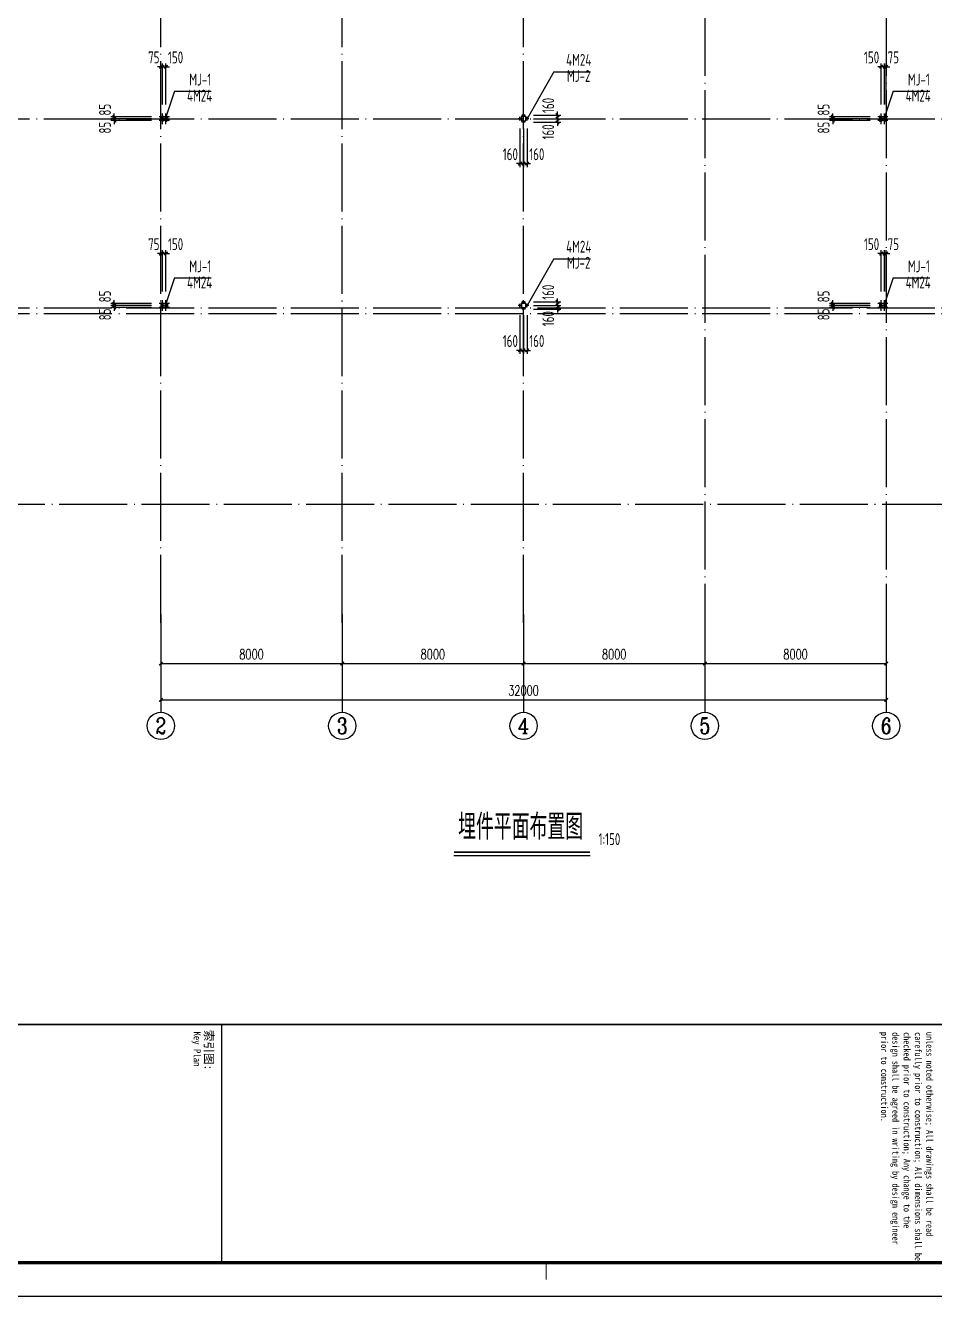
# Model space of a CAD drawing. Extents: x 899043 to 2598688, y -137197 to 211789.
# Drawn here: x 1276182 to 1316288, y 3985 to 60066 of the extents above; entities that cross this region are included whole.
import ezdxf
from ezdxf.enums import TextEntityAlignment as Align

# ---------------------------------------------------------------- set-up
doc = ezdxf.new("R2010")
doc.units = 0
doc.header["$LTSCALE"] = 1500
doc.header["$MEASUREMENT"] = 0
doc.linetypes.add('DASHED', pattern=[0.75, 0.5, -0.25])
doc.linetypes.add('DOTE', pattern=[2.42, 2, -0.2, 0.02, -0.2])
for name, color, linetype in [('00-tk', 151, 'Continuous'), ('AXIS', 3, 'Continuous'), ('AXIS_TEXT', 7, 'Continuous'), ('BOLT', 252, 'Continuous'), ('Boltx', 252, 'DASHED'), ('DIM', 3, 'Continuous'), ('M_Prof', 2, 'Continuous'), ('NUM', 7, 'Continuous'), ('TEXT', 7, 'Continuous')]:
    doc.layers.add(name, color=color, linetype=linetype)
doc.layers.add('钢板标注', color=9, linetype='Continuous', lineweight=18)
doc.styles.add('_TCH_AXIS', font='COMPLEX', dxfattribs={"bigfont": 'GBCBIG'})
doc.styles.add('_TCH_DIM_T3', font='SIMPLEX', dxfattribs={"width": 0.705882, "bigfont": 'GBCBIG'})
doc.styles.add('COMPLEX', font='COMPLEX')
doc.styles.add('DS6HT', font='simhei.ttf', dxfattribs={"width": 0.8})
doc.styles.add('H1', font='')
doc.styles.add('TSSD_Dimension', font='Tssdeng.shx', dxfattribs={"width": 0.7, "bigfont": 'hztxt.shx'})
doc.styles.add('TSSD_Label', font='Tssdeng.shx', dxfattribs={"width": 0.7, "bigfont": 'hztxt.shx'})
doc.styles.get('H1').set_extended_font_data('SimSun')
doc.dimstyles.new('_TCH_ARCH&&150', dxfattribs={"dimtxt": 446.25, "dimasz": 150, "dimexe": 375, "dimexo": 450, "dimgap": 189.375, "dimtad": 1, "dimdec": 0, "dimzin": 0, "dimdsep": 46, "dimtxsty": '_TCH_DIM_T3', "dimblk": 'ARCHTICK', "dimcen": 0.09, "dimclrt": 7, "dimazin": 2, "dimtfac": 1, "dimtdec": 0, "dimtix": 1, "dimtmove": 2, "dimatfit": 3, "dimfxl": 0, "dimtolj": 1, "dimtzin": 0, "dimarcsym": 0})
doc.dimstyles.new('TSSD_150_150', dxfattribs={"dimtxt": 525, "dimasz": 150, "dimexe": 150, "dimexo": 375, "dimgap": 150, "dimtad": 1, "dimdec": 0, "dimzin": 0, "dimdsep": 46, "dimtxsty": 'TSSD_Dimension', "dimblk": 'ARCHTICK', "dimblk1": 'ARCHTICK', "dimblk2": 'ARCHTICK', "dimcen": 0, "dimdle": 150, "dimclrt": 7, "dimadec": 0, "dimazin": 0, "dimtfac": 1, "dimtdec": 0, "dimtix": 1, "dimtmove": 2, "dimatfit": 3, "dimfxl": 0, "dimtolj": 1, "dimtzin": 0, "dimarcsym": 0})

# ---------------------------------------------------------------- blocks, each defined once
blk = doc.blocks.new('A$C16496DF1')
at = {"layer": '00-tk'}
for p, q in [((178350, 126150), (178350, 0)), ((166350, 124650), (166350, 1500)), ((176850, 124650), (176850, 1500)), ((166350, 48750), (176850, 48750))]:
    blk.add_line(p, q, dxfattribs=at)
at = {"layer": '00-tk', "const_width": 150}
blk.add_lwpolyline([(3750, 124650), (176850, 124650), (176850, 1500), (3750, 1500)], close=True, dxfattribs=at)
at = {"layer": '00-tk'}
for points, const_width in [([(166350, 1500), (166350, 124650)], 75), ([(176850, 63075), (177600, 63075)], 52.5)]:
    blk.add_lwpolyline(points, dxfattribs=dict(at, const_width=const_width))
for s, height, style, width, p in [('unless noted otherwise; All drawings shall be read', 297, 'H1', 0.85, (166675, 79844)), ('carefully prior to construction; All dimensions shall be', 297, 'H1', 0.85, (166685, 79342)), ('checked prior to construction; Any change to the', 297, 'H1', 0.85, (166685, 78845)), ('design shall be agreed in writing by design engineer', 297, 'H1', 0.85, (166687, 78349)), ('prior to construction.', 297, 'H1', 0.85, (166674, 77852)), ('Key Plan', 315, 'DS6HT', 0.9, (166655, 47527))]:
    blk.add_text(s, height=height, dxfattribs=dict(at, style=style, width=width)).set_placement(p)
at = {"layer": '00-tk', "style": 'DS6HT'}
blk.add_text('索引图:', height=375, dxfattribs=at).set_placement((166581, 48008))
blk = doc.blocks.new('_ArchTick')
at = {"color": 0, "linetype": 'ByBlock', "const_width": 0.4}
blk.add_lwpolyline([(-0.5, -0.5), (0.5, 0.5)], dxfattribs=at)
blk = doc.blocks.new('*D224')
at = {"layer": 'AXIS', "color": 0, "lineweight": -2}
for p, q in [((1163829, -168157), (1163829, -170692)), ((1171829, -168157), (1171829, -170692)), ((1163829, -170317), (1171829, -170317))]:
    blk.add_line(p, q, dxfattribs=at)
at = {"layer": 'Defpoints', "color": 0}
for p in [(1163829, -167707), (1171829, -167707), (1171829, -170317)]:
    blk.add_point(p, dxfattribs=at)
at = {"layer": 'AXIS', "color": 0, "lineweight": -2, "xscale": 150, "yscale": 150, "zscale": 150, "rotation": 180}
blk.add_blockref('_ArchTick', (1163829, -170317), dxfattribs=at)
at = {"layer": 'AXIS', "color": 0, "lineweight": -2, "xscale": 150, "yscale": 150, "zscale": 150}
blk.add_blockref('_ArchTick', (1171829, -170317), dxfattribs=at)
at = {"layer": 'AXIS', "color": 7, "insert": (1167829, -169905), "char_height": 446.2, "attachment_point": 5, "style": '_TCH_DIM_T3'}
blk.add_mtext('\\A1;8000', dxfattribs=at)
blk = doc.blocks.new('*D225')
at = {"layer": 'AXIS', "color": 0, "lineweight": -2}
for p, q in [((1171829, -168157), (1171829, -170692)), ((1179829, -168157), (1179829, -170692)), ((1171829, -170317), (1179829, -170317))]:
    blk.add_line(p, q, dxfattribs=at)
at = {"layer": 'Defpoints', "color": 0}
for p in [(1171829, -167707), (1179829, -167707), (1179829, -170317)]:
    blk.add_point(p, dxfattribs=at)
at = {"layer": 'AXIS', "color": 0, "lineweight": -2, "xscale": 150, "yscale": 150, "zscale": 150, "rotation": 180}
blk.add_blockref('_ArchTick', (1171829, -170317), dxfattribs=at)
at = {"layer": 'AXIS', "color": 0, "lineweight": -2, "xscale": 150, "yscale": 150, "zscale": 150}
blk.add_blockref('_ArchTick', (1179829, -170317), dxfattribs=at)
at = {"layer": 'AXIS', "color": 7, "insert": (1175829, -169905), "char_height": 446.2, "attachment_point": 5, "style": '_TCH_DIM_T3'}
blk.add_mtext('\\A1;8000', dxfattribs=at)
blk = doc.blocks.new('*D226')
at = {"layer": 'AXIS', "color": 0, "lineweight": -2}
for p, q in [((1179829, -168157), (1179829, -170692)), ((1187829, -168157), (1187829, -170692)), ((1179829, -170317), (1187829, -170317))]:
    blk.add_line(p, q, dxfattribs=at)
at = {"layer": 'Defpoints', "color": 0}
for p in [(1179829, -167707), (1187829, -167707), (1187829, -170317)]:
    blk.add_point(p, dxfattribs=at)
at = {"layer": 'AXIS', "color": 0, "lineweight": -2, "xscale": 150, "yscale": 150, "zscale": 150, "rotation": 180}
blk.add_blockref('_ArchTick', (1179829, -170317), dxfattribs=at)
at = {"layer": 'AXIS', "color": 0, "lineweight": -2, "xscale": 150, "yscale": 150, "zscale": 150}
blk.add_blockref('_ArchTick', (1187829, -170317), dxfattribs=at)
at = {"layer": 'AXIS', "color": 7, "insert": (1183829, -169905), "char_height": 446.2, "attachment_point": 5, "style": '_TCH_DIM_T3'}
blk.add_mtext('\\A1;8000', dxfattribs=at)
blk = doc.blocks.new('*D227')
at = {"layer": 'AXIS', "color": 0, "lineweight": -2}
for p, q in [((1187829, -168157), (1187829, -170692)), ((1195829, -168157), (1195829, -170692)), ((1187829, -170317), (1195829, -170317))]:
    blk.add_line(p, q, dxfattribs=at)
at = {"layer": 'Defpoints', "color": 0}
for p in [(1187829, -167707), (1195829, -167707), (1195829, -170317)]:
    blk.add_point(p, dxfattribs=at)
at = {"layer": 'AXIS', "color": 0, "lineweight": -2, "xscale": 150, "yscale": 150, "zscale": 150, "rotation": 180}
blk.add_blockref('_ArchTick', (1187829, -170317), dxfattribs=at)
at = {"layer": 'AXIS', "color": 0, "lineweight": -2, "xscale": 150, "yscale": 150, "zscale": 150}
blk.add_blockref('_ArchTick', (1195829, -170317), dxfattribs=at)
at = {"layer": 'AXIS', "color": 7, "insert": (1191829, -169905), "char_height": 446.2, "attachment_point": 5, "style": '_TCH_DIM_T3'}
blk.add_mtext('\\A1;8000', dxfattribs=at)
blk = doc.blocks.new('*D228')
at = {"layer": 'AXIS', "color": 0, "lineweight": -2}
for p, q in [((1163829, -168157), (1163829, -172292)), ((1195829, -168157), (1195829, -172292)), ((1163829, -171917), (1195829, -171917))]:
    blk.add_line(p, q, dxfattribs=at)
at = {"layer": 'Defpoints', "color": 0}
for p in [(1163829, -167707), (1195829, -167707), (1195829, -171917)]:
    blk.add_point(p, dxfattribs=at)
at = {"layer": 'AXIS', "color": 0, "lineweight": -2, "xscale": 150, "yscale": 150, "zscale": 150, "rotation": 180}
blk.add_blockref('_ArchTick', (1163829, -171917), dxfattribs=at)
at = {"layer": 'AXIS', "color": 0, "lineweight": -2, "xscale": 150, "yscale": 150, "zscale": 150}
blk.add_blockref('_ArchTick', (1195829, -171917), dxfattribs=at)
at = {"layer": 'AXIS', "color": 7, "insert": (1179829, -171505), "char_height": 446.2, "attachment_point": 5, "style": '_TCH_DIM_T3'}
blk.add_mtext('\\A1;32000', dxfattribs=at)
blk = doc.blocks.new('_AXISO')
blk.add_circle((0, 0), 0.5)
at = {"layer": 'AXIS_TEXT', "style": 'COMPLEX', "width": 1.041667}
blk.add_attdef('A', text='', height=0.56, dxfattribs=at).set_placement((-0.25, -0.28), (0.25, -0.28), align=Align.FIT)
blk = doc.blocks.new('A$C0BB32EA6')
at = {"layer": 'M_Prof'}
for points in [[(22300, -102510), (22300, -102290), (22290, -102290), (22290, -102396), (22010, -102396), (22010, -102290), (22000, -102290), (22000, -102510), (22010, -102510), (22010, -102404), (22290, -102404), (22290, -102510)], [(37900, -102500), (38100, -102500), (38100, -102300), (37900, -102300)], [(37906, -102494), (38094, -102494), (38094, -102306), (37906, -102306)], [(54000, -102510), (54000, -102290), (53990, -102290), (53990, -102396), (53710, -102396), (53710, -102290), (53700, -102290), (53700, -102510), (53710, -102510), (53710, -102404), (53990, -102404), (53990, -102510)], [(22300, -110750), (22300, -110530), (22290, -110530), (22290, -110636), (22010, -110636), (22010, -110530), (22000, -110530), (22000, -110750), (22010, -110750), (22010, -110644), (22290, -110644), (22290, -110750)], [(37900, -110740), (38100, -110740), (38100, -110540), (37900, -110540)], [(37906, -110734), (38094, -110734), (38094, -110546), (37906, -110546)], [(54000, -110750), (54000, -110530), (53990, -110530), (53990, -110636), (53710, -110636), (53710, -110530), (53700, -110530), (53700, -110750), (53710, -110750), (53710, -110644), (53990, -110644), (53990, -110750)]]:
    blk.add_lwpolyline(points, close=True, dxfattribs=at)
blk = doc.blocks.new('A$C2EA612DB')
at = {"layer": 'M_Prof'}
blk.add_blockref('A$C0BB32EA6', (-54000, 110765), dxfattribs=at)
blk = doc.blocks.new('*D1145')
at = {"layer": 'Defpoints', "color": 0}
for p in [(1280104, 55866), (1282122, 55951), (1282122, 55866)]:
    blk.add_point(p, dxfattribs=at)
at = {"layer": 'DIM', "color": 0, "lineweight": -2}
for p, q in [((1280104, 55951), (1280104, 56101)), ((1281747, 55951), (1279954, 55951)), ((1281747, 55866), (1279954, 55866)), ((1280104, 55951), (1280104, 55866)), ((1280104, 55866), (1280104, 55716))]:
    blk.add_line(p, q, dxfattribs=at)
at = {"layer": 'DIM', "color": 0, "lineweight": -2, "xscale": 150, "yscale": 150, "zscale": 150}
for p, rotation in [((1280104, 55951), 270), ((1280104, 55866), 90)]:
    blk.add_blockref('_ArchTick', p, dxfattribs=dict(at, rotation=rotation))
at = {"layer": 'DIM', "color": 7, "insert": (1279691, 55555), "char_height": 525, "attachment_point": 5, "rotation": 90, "style": 'TSSD_Dimension'}
blk.add_mtext('\\A1;85', dxfattribs=at)
blk = doc.blocks.new('*D1146')
at = {"layer": 'Defpoints', "color": 0}
for p in [(1282232, 58242), (1282157, 56196), (1282232, 56196)]:
    blk.add_point(p, dxfattribs=at)
at = {"layer": 'DIM', "color": 0, "lineweight": -2}
for p, q in [((1282157, 56571), (1282157, 58392)), ((1282232, 56571), (1282232, 58392)), ((1282157, 58242), (1282007, 58242)), ((1282157, 58242), (1282232, 58242)), ((1282232, 58242), (1282382, 58242))]:
    blk.add_line(p, q, dxfattribs=at)
at = {"layer": 'DIM', "color": 0, "lineweight": -2, "xscale": 150, "yscale": 150, "zscale": 150}
blk.add_blockref('_ArchTick', (1282157, 58242), dxfattribs=at)
at = {"layer": 'DIM', "color": 0, "lineweight": -2, "xscale": 150, "yscale": 150, "zscale": 150, "rotation": 180}
blk.add_blockref('_ArchTick', (1282232, 58242), dxfattribs=at)
at = {"layer": 'DIM', "color": 7, "insert": (1281846, 58655), "char_height": 525, "attachment_point": 5, "style": 'TSSD_Dimension'}
blk.add_mtext('\\A1;75', dxfattribs=at)
blk = doc.blocks.new('*D1147')
at = {"layer": 'Defpoints', "color": 0}
for p in [(1282382, 58242), (1282232, 56196), (1282382, 56196)]:
    blk.add_point(p, dxfattribs=at)
at = {"layer": 'DIM', "color": 0, "lineweight": -2}
for p, q in [((1282232, 56571), (1282232, 58392)), ((1282382, 56571), (1282382, 58392)), ((1282232, 58242), (1282082, 58242)), ((1282232, 58242), (1282382, 58242)), ((1282382, 58242), (1282532, 58242))]:
    blk.add_line(p, q, dxfattribs=at)
at = {"layer": 'DIM', "color": 0, "lineweight": -2, "xscale": 150, "yscale": 150, "zscale": 150}
blk.add_blockref('_ArchTick', (1282232, 58242), dxfattribs=at)
at = {"layer": 'DIM', "color": 0, "lineweight": -2, "xscale": 150, "yscale": 150, "zscale": 150, "rotation": 180}
blk.add_blockref('_ArchTick', (1282382, 58242), dxfattribs=at)
at = {"layer": 'DIM', "color": 7, "insert": (1282805, 58655), "char_height": 525, "attachment_point": 5, "style": 'TSSD_Dimension'}
blk.add_mtext('\\A1;150', dxfattribs=at)
blk = doc.blocks.new('*D1148')
at = {"layer": 'Defpoints', "color": 0}
for p in [(1280104, 55951), (1282122, 56036), (1282122, 55951)]:
    blk.add_point(p, dxfattribs=at)
at = {"layer": 'DIM', "color": 0, "lineweight": -2}
for p, q in [((1280104, 56036), (1280104, 56186)), ((1281747, 56036), (1279954, 56036)), ((1281747, 55951), (1279954, 55951)), ((1280104, 56036), (1280104, 55951)), ((1280104, 55951), (1280104, 55801))]:
    blk.add_line(p, q, dxfattribs=at)
at = {"layer": 'DIM', "color": 0, "lineweight": -2, "xscale": 150, "yscale": 150, "zscale": 150}
for p, rotation in [((1280104, 56036), 270), ((1280104, 55951), 90)]:
    blk.add_blockref('_ArchTick', p, dxfattribs=dict(at, rotation=rotation))
at = {"layer": 'DIM', "color": 7, "insert": (1279691, 56346), "char_height": 525, "attachment_point": 5, "rotation": 90, "style": 'TSSD_Dimension'}
blk.add_mtext('\\A1;85', dxfattribs=at)
blk = doc.blocks.new('*D1269')
at = {"layer": 'Defpoints', "color": 0}
for p in [(1311804, 55866), (1313822, 55951), (1313822, 55866)]:
    blk.add_point(p, dxfattribs=at)
at = {"layer": 'DIM', "color": 0, "lineweight": -2}
for p, q in [((1311804, 55951), (1311804, 56101)), ((1313447, 55951), (1311654, 55951)), ((1313447, 55866), (1311654, 55866)), ((1311804, 55951), (1311804, 55866)), ((1311804, 55866), (1311804, 55716))]:
    blk.add_line(p, q, dxfattribs=at)
at = {"layer": 'DIM', "color": 0, "lineweight": -2, "xscale": 150, "yscale": 150, "zscale": 150}
for p, rotation in [((1311804, 55951), 270), ((1311804, 55866), 90)]:
    blk.add_blockref('_ArchTick', p, dxfattribs=dict(at, rotation=rotation))
at = {"layer": 'DIM', "color": 7, "insert": (1311391, 55555), "char_height": 525, "attachment_point": 5, "rotation": 90, "style": 'TSSD_Dimension'}
blk.add_mtext('\\A1;85', dxfattribs=at)
blk = doc.blocks.new('*D1270')
at = {"layer": 'Defpoints', "color": 0}
for p in [(1314082, 58242), (1314082, 56196), (1314157, 56196)]:
    blk.add_point(p, dxfattribs=at)
at = {"layer": 'DIM', "color": 0, "lineweight": -2}
for p, q in [((1314082, 56571), (1314082, 58392)), ((1314157, 56571), (1314157, 58392)), ((1314082, 58242), (1313932, 58242)), ((1314157, 58242), (1314082, 58242)), ((1314157, 58242), (1314307, 58242))]:
    blk.add_line(p, q, dxfattribs=at)
at = {"layer": 'DIM', "color": 0, "lineweight": -2, "xscale": 150, "yscale": 150, "zscale": 150}
blk.add_blockref('_ArchTick', (1314082, 58242), dxfattribs=at)
at = {"layer": 'DIM', "color": 0, "lineweight": -2, "xscale": 150, "yscale": 150, "zscale": 150, "rotation": 180}
blk.add_blockref('_ArchTick', (1314157, 58242), dxfattribs=at)
at = {"layer": 'DIM', "color": 7, "insert": (1314467, 58655), "char_height": 525, "attachment_point": 5, "style": 'TSSD_Dimension'}
blk.add_mtext('\\A1;75', dxfattribs=at)
blk = doc.blocks.new('*D1271')
at = {"layer": 'Defpoints', "color": 0}
for p in [(1313932, 58242), (1313932, 56196), (1314082, 56196)]:
    blk.add_point(p, dxfattribs=at)
at = {"layer": 'DIM', "color": 0, "lineweight": -2}
for p, q in [((1313932, 56571), (1313932, 58392)), ((1314082, 56571), (1314082, 58392)), ((1313932, 58242), (1313782, 58242)), ((1314082, 58242), (1313932, 58242)), ((1314082, 58242), (1314232, 58242))]:
    blk.add_line(p, q, dxfattribs=at)
at = {"layer": 'DIM', "color": 0, "lineweight": -2, "xscale": 150, "yscale": 150, "zscale": 150}
blk.add_blockref('_ArchTick', (1313932, 58242), dxfattribs=at)
at = {"layer": 'DIM', "color": 0, "lineweight": -2, "xscale": 150, "yscale": 150, "zscale": 150, "rotation": 180}
blk.add_blockref('_ArchTick', (1314082, 58242), dxfattribs=at)
at = {"layer": 'DIM', "color": 7, "insert": (1313508, 58655), "char_height": 525, "attachment_point": 5, "style": 'TSSD_Dimension'}
blk.add_mtext('\\A1;150', dxfattribs=at)
blk = doc.blocks.new('*D1272')
at = {"layer": 'Defpoints', "color": 0}
for p in [(1311804, 55951), (1313822, 56036), (1313822, 55951)]:
    blk.add_point(p, dxfattribs=at)
at = {"layer": 'DIM', "color": 0, "lineweight": -2}
for p, q in [((1311804, 56036), (1311804, 56186)), ((1313447, 56036), (1311654, 56036)), ((1313447, 55951), (1311654, 55951)), ((1311804, 56036), (1311804, 55951)), ((1311804, 55951), (1311804, 55801))]:
    blk.add_line(p, q, dxfattribs=at)
at = {"layer": 'DIM', "color": 0, "lineweight": -2, "xscale": 150, "yscale": 150, "zscale": 150}
for p, rotation in [((1311804, 56036), 270), ((1311804, 55951), 90)]:
    blk.add_blockref('_ArchTick', p, dxfattribs=dict(at, rotation=rotation))
at = {"layer": 'DIM', "color": 7, "insert": (1311391, 56346), "char_height": 525, "attachment_point": 5, "rotation": 90, "style": 'TSSD_Dimension'}
blk.add_mtext('\\A1;85', dxfattribs=at)
blk = doc.blocks.new('*D1273')
at = {"layer": 'Defpoints', "color": 0}
for p in [(1297997, 55899), (1298157, 55899), (1298157, 53969)]:
    blk.add_point(p, dxfattribs=at)
at = {"layer": 'DIM', "color": 0, "lineweight": -2}
for p, q in [((1297997, 55524), (1297997, 53819)), ((1298157, 55524), (1298157, 53819)), ((1297997, 53969), (1297847, 53969)), ((1297997, 53969), (1298157, 53969)), ((1298157, 53969), (1298307, 53969))]:
    blk.add_line(p, q, dxfattribs=at)
at = {"layer": 'DIM', "color": 0, "lineweight": -2, "xscale": 150, "yscale": 150, "zscale": 150}
blk.add_blockref('_ArchTick', (1297997, 53969), dxfattribs=at)
at = {"layer": 'DIM', "color": 0, "lineweight": -2, "xscale": 150, "yscale": 150, "zscale": 150, "rotation": 180}
blk.add_blockref('_ArchTick', (1298157, 53969), dxfattribs=at)
at = {"layer": 'DIM', "color": 7, "insert": (1297573, 54382), "char_height": 525, "attachment_point": 5, "style": 'TSSD_Dimension'}
blk.add_mtext('\\A1;160', dxfattribs=at)
blk = doc.blocks.new('*D1274')
at = {"layer": 'Defpoints', "color": 0}
for p in [(1298157, 55899), (1298317, 55899), (1298317, 53969)]:
    blk.add_point(p, dxfattribs=at)
at = {"layer": 'DIM', "color": 0, "lineweight": -2}
for p, q in [((1298157, 55524), (1298157, 53819)), ((1298317, 55524), (1298317, 53819)), ((1298157, 53969), (1298007, 53969)), ((1298157, 53969), (1298317, 53969)), ((1298317, 53969), (1298467, 53969))]:
    blk.add_line(p, q, dxfattribs=at)
at = {"layer": 'DIM', "color": 0, "lineweight": -2, "xscale": 150, "yscale": 150, "zscale": 150}
blk.add_blockref('_ArchTick', (1298157, 53969), dxfattribs=at)
at = {"layer": 'DIM', "color": 0, "lineweight": -2, "xscale": 150, "yscale": 150, "zscale": 150, "rotation": 180}
blk.add_blockref('_ArchTick', (1298317, 53969), dxfattribs=at)
at = {"layer": 'DIM', "color": 7, "insert": (1298740, 54382), "char_height": 525, "attachment_point": 5, "style": 'TSSD_Dimension'}
blk.add_mtext('\\A1;160', dxfattribs=at)
blk = doc.blocks.new('*D1275')
at = {"layer": 'Defpoints', "color": 0}
for p in [(1298214, 56111), (1298214, 55951), (1299656, 55951)]:
    blk.add_point(p, dxfattribs=at)
at = {"layer": 'DIM', "color": 0, "lineweight": -2}
for p, q in [((1298589, 56111), (1299806, 56111)), ((1299656, 56111), (1299656, 56261)), ((1299656, 56111), (1299656, 55951)), ((1298589, 55951), (1299806, 55951)), ((1299656, 55951), (1299656, 55801))]:
    blk.add_line(p, q, dxfattribs=at)
at = {"layer": 'DIM', "color": 0, "lineweight": -2, "xscale": 150, "yscale": 150, "zscale": 150}
for p, rotation in [((1299656, 56111), 270), ((1299656, 55951), 90)]:
    blk.add_blockref('_ArchTick', p, dxfattribs=dict(at, rotation=rotation))
at = {"layer": 'DIM', "color": 7, "insert": (1299243, 56534), "char_height": 525, "attachment_point": 5, "rotation": 90, "style": 'TSSD_Dimension'}
blk.add_mtext('\\A1;160', dxfattribs=at)
blk = doc.blocks.new('*D1276')
at = {"layer": 'Defpoints', "color": 0}
for p in [(1298214, 55951), (1298214, 55791), (1299656, 55791)]:
    blk.add_point(p, dxfattribs=at)
at = {"layer": 'DIM', "color": 0, "lineweight": -2}
for p, q in [((1299656, 55951), (1299656, 56101)), ((1298589, 55951), (1299806, 55951)), ((1298589, 55791), (1299806, 55791)), ((1299656, 55951), (1299656, 55791)), ((1299656, 55791), (1299656, 55641))]:
    blk.add_line(p, q, dxfattribs=at)
at = {"layer": 'DIM', "color": 0, "lineweight": -2, "xscale": 150, "yscale": 150, "zscale": 150}
for p, rotation in [((1299656, 55951), 270), ((1299656, 55791), 90)]:
    blk.add_blockref('_ArchTick', p, dxfattribs=dict(at, rotation=rotation))
at = {"layer": 'DIM', "color": 7, "insert": (1299243, 55367), "char_height": 525, "attachment_point": 5, "rotation": 90, "style": 'TSSD_Dimension'}
blk.add_mtext('\\A1;160', dxfattribs=at)
blk = doc.blocks.new('*D1247')
at = {"layer": 'Defpoints', "color": 0}
for p in [(1282122, 47711), (1280104, 47626), (1282122, 47626)]:
    blk.add_point(p, dxfattribs=at)
at = {"layer": 'DIM', "color": 0, "lineweight": -2}
for p, q in [((1281747, 47711), (1279954, 47711)), ((1280104, 47711), (1280104, 47861)), ((1280104, 47711), (1280104, 47626)), ((1281747, 47626), (1279954, 47626)), ((1280104, 47626), (1280104, 47476))]:
    blk.add_line(p, q, dxfattribs=at)
at = {"layer": 'DIM', "color": 0, "lineweight": -2, "xscale": 150, "yscale": 150, "zscale": 150}
for p, rotation in [((1280104, 47711), 270), ((1280104, 47626), 90)]:
    blk.add_blockref('_ArchTick', p, dxfattribs=dict(at, rotation=rotation))
at = {"layer": 'DIM', "color": 7, "insert": (1279691, 47315), "char_height": 525, "attachment_point": 5, "rotation": 90, "style": 'TSSD_Dimension'}
blk.add_mtext('\\A1;85', dxfattribs=at)
blk = doc.blocks.new('*D1248')
at = {"layer": 'Defpoints', "color": 0}
for p in [(1282232, 50002), (1282157, 47956), (1282232, 47956)]:
    blk.add_point(p, dxfattribs=at)
at = {"layer": 'DIM', "color": 0, "lineweight": -2}
for p, q in [((1282157, 50002), (1282007, 50002)), ((1282157, 48331), (1282157, 50152)), ((1282157, 50002), (1282232, 50002)), ((1282232, 48331), (1282232, 50152)), ((1282232, 50002), (1282382, 50002))]:
    blk.add_line(p, q, dxfattribs=at)
at = {"layer": 'DIM', "color": 0, "lineweight": -2, "xscale": 150, "yscale": 150, "zscale": 150}
blk.add_blockref('_ArchTick', (1282157, 50002), dxfattribs=at)
at = {"layer": 'DIM', "color": 0, "lineweight": -2, "xscale": 150, "yscale": 150, "zscale": 150, "rotation": 180}
blk.add_blockref('_ArchTick', (1282232, 50002), dxfattribs=at)
at = {"layer": 'DIM', "color": 7, "insert": (1281846, 50415), "char_height": 525, "attachment_point": 5, "style": 'TSSD_Dimension'}
blk.add_mtext('\\A1;75', dxfattribs=at)
blk = doc.blocks.new('*D1249')
at = {"layer": 'Defpoints', "color": 0}
for p in [(1282382, 50002), (1282232, 47956), (1282382, 47956)]:
    blk.add_point(p, dxfattribs=at)
at = {"layer": 'DIM', "color": 0, "lineweight": -2}
for p, q in [((1282232, 50002), (1282082, 50002)), ((1282232, 48331), (1282232, 50152)), ((1282232, 50002), (1282382, 50002)), ((1282382, 48331), (1282382, 50152)), ((1282382, 50002), (1282532, 50002))]:
    blk.add_line(p, q, dxfattribs=at)
at = {"layer": 'DIM', "color": 0, "lineweight": -2, "xscale": 150, "yscale": 150, "zscale": 150}
blk.add_blockref('_ArchTick', (1282232, 50002), dxfattribs=at)
at = {"layer": 'DIM', "color": 0, "lineweight": -2, "xscale": 150, "yscale": 150, "zscale": 150, "rotation": 180}
blk.add_blockref('_ArchTick', (1282382, 50002), dxfattribs=at)
at = {"layer": 'DIM', "color": 7, "insert": (1282805, 50415), "char_height": 525, "attachment_point": 5, "style": 'TSSD_Dimension'}
blk.add_mtext('\\A1;150', dxfattribs=at)
blk = doc.blocks.new('*D1250')
at = {"layer": 'Defpoints', "color": 0}
for p in [(1280104, 47711), (1282122, 47796), (1282122, 47711)]:
    blk.add_point(p, dxfattribs=at)
at = {"layer": 'DIM', "color": 0, "lineweight": -2}
for p, q in [((1281747, 47796), (1279954, 47796)), ((1281747, 47711), (1279954, 47711)), ((1280104, 47796), (1280104, 47946)), ((1280104, 47796), (1280104, 47711)), ((1280104, 47711), (1280104, 47561))]:
    blk.add_line(p, q, dxfattribs=at)
at = {"layer": 'DIM', "color": 0, "lineweight": -2, "xscale": 150, "yscale": 150, "zscale": 150}
for p, rotation in [((1280104, 47796), 270), ((1280104, 47711), 90)]:
    blk.add_blockref('_ArchTick', p, dxfattribs=dict(at, rotation=rotation))
at = {"layer": 'DIM', "color": 7, "insert": (1279691, 48106), "char_height": 525, "attachment_point": 5, "rotation": 90, "style": 'TSSD_Dimension'}
blk.add_mtext('\\A1;85', dxfattribs=at)
blk = doc.blocks.new('*D1251')
at = {"layer": 'Defpoints', "color": 0}
for p in [(1313822, 47711), (1311804, 47626), (1313822, 47626)]:
    blk.add_point(p, dxfattribs=at)
at = {"layer": 'DIM', "color": 0, "lineweight": -2}
for p, q in [((1313447, 47711), (1311654, 47711)), ((1311804, 47711), (1311804, 47861)), ((1311804, 47711), (1311804, 47626)), ((1313447, 47626), (1311654, 47626)), ((1311804, 47626), (1311804, 47476))]:
    blk.add_line(p, q, dxfattribs=at)
at = {"layer": 'DIM', "color": 0, "lineweight": -2, "xscale": 150, "yscale": 150, "zscale": 150}
for p, rotation in [((1311804, 47711), 270), ((1311804, 47626), 90)]:
    blk.add_blockref('_ArchTick', p, dxfattribs=dict(at, rotation=rotation))
at = {"layer": 'DIM', "color": 7, "insert": (1311391, 47315), "char_height": 525, "attachment_point": 5, "rotation": 90, "style": 'TSSD_Dimension'}
blk.add_mtext('\\A1;85', dxfattribs=at)
blk = doc.blocks.new('*D1252')
at = {"layer": 'Defpoints', "color": 0}
for p in [(1314082, 50002), (1314082, 47956), (1314157, 47956)]:
    blk.add_point(p, dxfattribs=at)
at = {"layer": 'DIM', "color": 0, "lineweight": -2}
for p, q in [((1314082, 50002), (1313932, 50002)), ((1314082, 48331), (1314082, 50152)), ((1314157, 50002), (1314082, 50002)), ((1314157, 48331), (1314157, 50152)), ((1314157, 50002), (1314307, 50002))]:
    blk.add_line(p, q, dxfattribs=at)
at = {"layer": 'DIM', "color": 0, "lineweight": -2, "xscale": 150, "yscale": 150, "zscale": 150}
blk.add_blockref('_ArchTick', (1314082, 50002), dxfattribs=at)
at = {"layer": 'DIM', "color": 0, "lineweight": -2, "xscale": 150, "yscale": 150, "zscale": 150, "rotation": 180}
blk.add_blockref('_ArchTick', (1314157, 50002), dxfattribs=at)
at = {"layer": 'DIM', "color": 7, "insert": (1314467, 50415), "char_height": 525, "attachment_point": 5, "style": 'TSSD_Dimension'}
blk.add_mtext('\\A1;75', dxfattribs=at)
blk = doc.blocks.new('*D1253')
at = {"layer": 'Defpoints', "color": 0}
for p in [(1313932, 50002), (1313932, 47956), (1314082, 47956)]:
    blk.add_point(p, dxfattribs=at)
at = {"layer": 'DIM', "color": 0, "lineweight": -2}
for p, q in [((1313932, 50002), (1313782, 50002)), ((1313932, 48331), (1313932, 50152)), ((1314082, 50002), (1313932, 50002)), ((1314082, 48331), (1314082, 50152)), ((1314082, 50002), (1314232, 50002))]:
    blk.add_line(p, q, dxfattribs=at)
at = {"layer": 'DIM', "color": 0, "lineweight": -2, "xscale": 150, "yscale": 150, "zscale": 150}
blk.add_blockref('_ArchTick', (1313932, 50002), dxfattribs=at)
at = {"layer": 'DIM', "color": 0, "lineweight": -2, "xscale": 150, "yscale": 150, "zscale": 150, "rotation": 180}
blk.add_blockref('_ArchTick', (1314082, 50002), dxfattribs=at)
at = {"layer": 'DIM', "color": 7, "insert": (1313508, 50415), "char_height": 525, "attachment_point": 5, "style": 'TSSD_Dimension'}
blk.add_mtext('\\A1;150', dxfattribs=at)
blk = doc.blocks.new('*D1254')
at = {"layer": 'Defpoints', "color": 0}
for p in [(1311804, 47711), (1313822, 47796), (1313822, 47711)]:
    blk.add_point(p, dxfattribs=at)
at = {"layer": 'DIM', "color": 0, "lineweight": -2}
for p, q in [((1313447, 47796), (1311654, 47796)), ((1313447, 47711), (1311654, 47711)), ((1311804, 47796), (1311804, 47946)), ((1311804, 47796), (1311804, 47711)), ((1311804, 47711), (1311804, 47561))]:
    blk.add_line(p, q, dxfattribs=at)
at = {"layer": 'DIM', "color": 0, "lineweight": -2, "xscale": 150, "yscale": 150, "zscale": 150}
for p, rotation in [((1311804, 47796), 270), ((1311804, 47711), 90)]:
    blk.add_blockref('_ArchTick', p, dxfattribs=dict(at, rotation=rotation))
at = {"layer": 'DIM', "color": 7, "insert": (1311391, 48106), "char_height": 525, "attachment_point": 5, "rotation": 90, "style": 'TSSD_Dimension'}
blk.add_mtext('\\A1;85', dxfattribs=at)
blk = doc.blocks.new('*D1255')
at = {"layer": 'Defpoints', "color": 0}
for p in [(1297997, 47659), (1298157, 47659), (1298157, 45729)]:
    blk.add_point(p, dxfattribs=at)
at = {"layer": 'DIM', "color": 0, "lineweight": -2}
for p, q in [((1297997, 47284), (1297997, 45579)), ((1298157, 47284), (1298157, 45579)), ((1297997, 45729), (1297847, 45729)), ((1297997, 45729), (1298157, 45729)), ((1298157, 45729), (1298307, 45729))]:
    blk.add_line(p, q, dxfattribs=at)
at = {"layer": 'DIM', "color": 0, "lineweight": -2, "xscale": 150, "yscale": 150, "zscale": 150}
blk.add_blockref('_ArchTick', (1297997, 45729), dxfattribs=at)
at = {"layer": 'DIM', "color": 0, "lineweight": -2, "xscale": 150, "yscale": 150, "zscale": 150, "rotation": 180}
blk.add_blockref('_ArchTick', (1298157, 45729), dxfattribs=at)
at = {"layer": 'DIM', "color": 7, "insert": (1297573, 46142), "char_height": 525, "attachment_point": 5, "style": 'TSSD_Dimension'}
blk.add_mtext('\\A1;160', dxfattribs=at)
blk = doc.blocks.new('*D1256')
at = {"layer": 'Defpoints', "color": 0}
for p in [(1298157, 47659), (1298317, 47659), (1298317, 45729)]:
    blk.add_point(p, dxfattribs=at)
at = {"layer": 'DIM', "color": 0, "lineweight": -2}
for p, q in [((1298157, 47284), (1298157, 45579)), ((1298317, 47284), (1298317, 45579)), ((1298157, 45729), (1298007, 45729)), ((1298157, 45729), (1298317, 45729)), ((1298317, 45729), (1298467, 45729))]:
    blk.add_line(p, q, dxfattribs=at)
at = {"layer": 'DIM', "color": 0, "lineweight": -2, "xscale": 150, "yscale": 150, "zscale": 150}
blk.add_blockref('_ArchTick', (1298157, 45729), dxfattribs=at)
at = {"layer": 'DIM', "color": 0, "lineweight": -2, "xscale": 150, "yscale": 150, "zscale": 150, "rotation": 180}
blk.add_blockref('_ArchTick', (1298317, 45729), dxfattribs=at)
at = {"layer": 'DIM', "color": 7, "insert": (1298740, 46142), "char_height": 525, "attachment_point": 5, "style": 'TSSD_Dimension'}
blk.add_mtext('\\A1;160', dxfattribs=at)
blk = doc.blocks.new('*D1257')
at = {"layer": 'Defpoints', "color": 0}
for p in [(1298214, 47871), (1298214, 47711), (1299656, 47711)]:
    blk.add_point(p, dxfattribs=at)
at = {"layer": 'DIM', "color": 0, "lineweight": -2}
for p, q in [((1298589, 47871), (1299806, 47871)), ((1298589, 47711), (1299806, 47711)), ((1299656, 47871), (1299656, 48021)), ((1299656, 47871), (1299656, 47711)), ((1299656, 47711), (1299656, 47561))]:
    blk.add_line(p, q, dxfattribs=at)
at = {"layer": 'DIM', "color": 0, "lineweight": -2, "xscale": 150, "yscale": 150, "zscale": 150}
for p, rotation in [((1299656, 47871), 270), ((1299656, 47711), 90)]:
    blk.add_blockref('_ArchTick', p, dxfattribs=dict(at, rotation=rotation))
at = {"layer": 'DIM', "color": 7, "insert": (1299243, 48294), "char_height": 525, "attachment_point": 5, "rotation": 90, "style": 'TSSD_Dimension'}
blk.add_mtext('\\A1;160', dxfattribs=at)
blk = doc.blocks.new('*D1258')
at = {"layer": 'Defpoints', "color": 0}
for p in [(1298214, 47711), (1298214, 47551), (1299656, 47551)]:
    blk.add_point(p, dxfattribs=at)
at = {"layer": 'DIM', "color": 0, "lineweight": -2}
for p, q in [((1298589, 47711), (1299806, 47711)), ((1299656, 47711), (1299656, 47861)), ((1299656, 47711), (1299656, 47551)), ((1298589, 47551), (1299806, 47551)), ((1299656, 47551), (1299656, 47401))]:
    blk.add_line(p, q, dxfattribs=at)
at = {"layer": 'DIM', "color": 0, "lineweight": -2, "xscale": 150, "yscale": 150, "zscale": 150}
for p, rotation in [((1299656, 47711), 270), ((1299656, 47551), 90)]:
    blk.add_blockref('_ArchTick', p, dxfattribs=dict(at, rotation=rotation))
at = {"layer": 'DIM', "color": 7, "insert": (1299243, 47127), "char_height": 525, "attachment_point": 5, "rotation": 90, "style": 'TSSD_Dimension'}
blk.add_mtext('\\A1;160', dxfattribs=at)
blk = doc.blocks.new('A$C5AF141BB')
at = {"layer": 'AXIS', "color": 253, "linetype": 'DOTE'}
for p, q in [((0, -5247.5), (0, 123526.9)), ((8000, -5247.5), (8000, 123526.9)), ((16000, -5247.5), (16000, 123526.9)), ((24000, 123526.9), (24000, -5247.5)), ((32000, 123526.9), (32000, -5247.5)), ((-26941.1, 17000), (36323.2, 17000)), ((-26941.1, 8650), (36323.2, 8650)), ((-26941.1, 8400), (36323.2, 8400)), ((-26262.1, 0), (36364.3, 0))]:
    blk.add_line(p, q, dxfattribs=at)
at = {"layer": 'AXIS'}
for p, q in [((0, -5247.5), (0, -9187.5)), ((8000, -5247.5), (8000, -9187.5)), ((16000, -5247.5), (16000, -9187.5)), ((24000, -5247.5), (24000, -9187.5)), ((32000, -5247.5), (32000, -9187.5))]:
    blk.add_line(p, q, dxfattribs=at)
ref = blk.add_blockref('_AXISO', (0, -9787.5), dxfattribs=dict(at, xscale=1200, yscale=1200, zscale=1200))
ref.add_attrib('A', '2', dxfattribs={"layer": 'AXIS_TEXT', "height": 698.9, "style": '_TCH_AXIS'}).set_placement((-233, -10137), (233, -10137), align=Align.FIT)
ref = blk.add_blockref('_AXISO', (8000, -9787.5), dxfattribs=dict(at, xscale=1200, yscale=1200, zscale=1200))
ref.add_attrib('A', '3', dxfattribs={"layer": 'AXIS_TEXT', "height": 698.9, "style": '_TCH_AXIS'}).set_placement((7767, -10137), (8233, -10137), align=Align.FIT)
ref = blk.add_blockref('_AXISO', (16000, -9787.5), dxfattribs=dict(at, xscale=1200, yscale=1200, zscale=1200))
ref.add_attrib('A', '4', dxfattribs={"layer": 'AXIS_TEXT', "height": 668.2, "style": '_TCH_AXIS'}).set_placement((15745.5, -10121.6), (16254.5, -10121.6), align=Align.FIT)
ref = blk.add_blockref('_AXISO', (24000, -9787.5), dxfattribs=dict(at, xscale=1200, yscale=1200, zscale=1200))
ref.add_attrib('A', '5', dxfattribs={"layer": 'AXIS_TEXT', "height": 698.9, "style": '_TCH_AXIS'}).set_placement((23767, -10137), (24233, -10137), align=Align.FIT)
ref = blk.add_blockref('_AXISO', (32000, -9787.5), dxfattribs=dict(at, xscale=1200, yscale=1200, zscale=1200))
ref.add_attrib('A', '6', dxfattribs={"layer": 'AXIS_TEXT', "height": 698.9, "style": '_TCH_AXIS'}).set_placement((31767, -10137), (32233, -10137), align=Align.FIT)
for p1, p2, distance, picture, middle in [((0, -4429.1), (8000, -4429.1), -2610.5, '*D224', (4000, -6627.1)), ((0, -4429.1), (32000, -4429.1), -4210.5, '*D228', (16000, -8227.1)), ((8000, -4429.1), (16000, -4429.1), -2610.5, '*D225', (12000, -6627.1)), ((16000, -4429.1), (24000, -4429.1), -2610.5, '*D226', (20000, -6627.1)), ((24000, -4429.1), (32000, -4429.1), -2610.5, '*D227', (28000, -6627.1))]:
    dim = blk.add_aligned_dim(p1=p1, p2=p2, distance=distance, dimstyle='_TCH_ARCH&&150', dxfattribs=at)
    dim.commit()
    dim.dimension.update_dxf_attribs({"geometry": picture, "text_midpoint": middle, "insert": (-1163829.4, 163277.5)})

msp = doc.modelspace()

# ---------------------------------------------------------------- linework, layer by layer
at = {"layer": '00-tk'}
msp.add_line((1360726.8, 15985.4), (1237576.8, 15985.4), dxfattribs=at)
at = {"layer": '00-tk', "const_width": 75}
msp.add_lwpolyline([(1237576.8, 15985.4), (1360726.8, 15985.4)], dxfattribs=at)
at = {"layer": 'BOLT'}
for p, q in [((1298231.5, 56110.6), (1298081.5, 56110.6)), ((1298156.5, 56035.6), (1298156.5, 56185.6)), ((1298071.5, 55950.6), (1297921.5, 55950.6)), ((1297996.5, 55875.6), (1297996.5, 56025.6)), ((1298231.5, 55790.6), (1298081.5, 55790.6)), ((1298156.5, 55715.6), (1298156.5, 55865.6)), ((1298391.5, 55950.6), (1298241.5, 55950.6)), ((1298316.5, 55875.6), (1298316.5, 56025.6)), ((1298071.5, 47710.6), (1297921.5, 47710.6)), ((1297996.5, 47635.6), (1297996.5, 47785.6)), ((1298231.5, 47870.6), (1298081.5, 47870.6)), ((1298156.5, 47795.6), (1298156.5, 47945.6)), ((1298391.5, 47710.6), (1298241.5, 47710.6)), ((1298316.5, 47635.6), (1298316.5, 47785.6)), ((1298231.5, 47550.6), (1298081.5, 47550.6)), ((1298156.5, 47475.6), (1298156.5, 47625.6))]:
    msp.add_line(p, q, dxfattribs=at)
at = {"layer": 'BOLT', "const_width": 30}
for points in [[(1298156.5, 56125.6, 1), (1298156.5, 56095.6, 1)], [(1297996.5, 55965.6, 1), (1297996.5, 55935.6, 1)], [(1298156.5, 55805.6, 1), (1298156.5, 55775.6, 1)], [(1298316.5, 55965.6, 1), (1298316.5, 55935.6, 1)], [(1297996.5, 47725.6, 1), (1297996.5, 47695.6, 1)], [(1298156.5, 47885.6, 1), (1298156.5, 47855.6, 1)], [(1298316.5, 47725.6, 1), (1298316.5, 47695.6, 1)], [(1298156.5, 47565.6, 1), (1298156.5, 47535.6, 1)]]:
    msp.add_lwpolyline(points, format="xyb", close=True, dxfattribs=at)
at = {"layer": 'Boltx'}
for p, q in [((1282231.5, 55885.6), (1282231.5, 56185.6)), ((1282381.5, 55885.6), (1282381.5, 56185.6)), ((1313931.5, 55885.6), (1313931.5, 56185.6)), ((1314081.5, 55885.6), (1314081.5, 56185.6)), ((1282381.5, 56035.6), (1282081.5, 56035.6)), ((1282381.5, 55865.6), (1282081.5, 55865.6)), ((1282531.5, 56035.6), (1282231.5, 56035.6)), ((1282231.5, 55715.6), (1282231.5, 56015.6)), ((1282531.5, 55865.6), (1282231.5, 55865.6)), ((1282381.5, 55715.6), (1282381.5, 56015.6)), ((1314081.5, 56035.6), (1313781.5, 56035.6)), ((1314081.5, 55865.6), (1313781.5, 55865.6)), ((1314231.5, 56035.6), (1313931.5, 56035.6)), ((1313931.5, 55715.6), (1313931.5, 56015.6)), ((1314231.5, 55865.6), (1313931.5, 55865.6)), ((1314081.5, 55715.6), (1314081.5, 56015.6)), ((1282381.5, 47795.6), (1282081.5, 47795.6)), ((1282231.5, 47645.6), (1282231.5, 47945.6)), ((1282531.5, 47795.6), (1282231.5, 47795.6)), ((1282231.5, 47475.6), (1282231.5, 47775.6)), ((1282381.5, 47645.6), (1282381.5, 47945.6)), ((1282381.5, 47475.6), (1282381.5, 47775.6)), ((1314081.5, 47795.6), (1313781.5, 47795.6)), ((1313931.5, 47645.6), (1313931.5, 47945.6)), ((1314231.5, 47795.6), (1313931.5, 47795.6)), ((1313931.5, 47475.6), (1313931.5, 47775.6)), ((1314081.5, 47645.6), (1314081.5, 47945.6)), ((1314081.5, 47475.6), (1314081.5, 47775.6)), ((1282381.5, 47625.6), (1282081.5, 47625.6)), ((1282531.5, 47625.6), (1282231.5, 47625.6)), ((1314081.5, 47625.6), (1313781.5, 47625.6)), ((1314231.5, 47625.6), (1313931.5, 47625.6))]:
    msp.add_line(p, q, dxfattribs=at)
for points in [[(1282231.5, 56065.6, 60, 60, 1), (1282231.5, 56005.6, 60, 60, 1)], [(1282381.5, 56065.6, 60, 60, 1), (1282381.5, 56005.6, 60, 60, 1)], [(1313931.5, 56065.6, 60, 60, 1), (1313931.5, 56005.6, 60, 60, 1)], [(1314081.5, 56065.6, 60, 60, 1), (1314081.5, 56005.6, 60, 60, 1)], [(1282231.5, 55895.6, 60, 60, 1), (1282231.5, 55835.6, 60, 60, 1)], [(1282381.5, 55895.6, 60, 60, 1), (1282381.5, 55835.6, 60, 60, 1)], [(1313931.5, 55895.6, 60, 60, 1), (1313931.5, 55835.6, 60, 60, 1)], [(1314081.5, 55895.6, 60, 60, 1), (1314081.5, 55835.6, 60, 60, 1)], [(1282231.5, 47825.6, 60, 60, 1), (1282231.5, 47765.6, 60, 60, 1)], [(1282231.5, 47655.6, 60, 60, 1), (1282231.5, 47595.6, 60, 60, 1)], [(1282381.5, 47825.6, 60, 60, 1), (1282381.5, 47765.6, 60, 60, 1)], [(1282381.5, 47655.6, 60, 60, 1), (1282381.5, 47595.6, 60, 60, 1)], [(1313931.5, 47825.6, 60, 60, 1), (1313931.5, 47765.6, 60, 60, 1)], [(1313931.5, 47655.6, 60, 60, 1), (1313931.5, 47595.6, 60, 60, 1)], [(1314081.5, 47825.6, 60, 60, 1), (1314081.5, 47765.6, 60, 60, 1)], [(1314081.5, 47655.6, 60, 60, 1), (1314081.5, 47595.6, 60, 60, 1)]]:
    msp.add_lwpolyline(points, format="xyseb", close=True, dxfattribs=at)
at = {"layer": 'NUM', "const_width": 75}
msp.add_lwpolyline([(1295086.2, 23598.3), (1301090.1, 23598.3)], dxfattribs=at)
at = {"layer": 'NUM'}
msp.add_lwpolyline([(1295086.2, 23448.3), (1301090.1, 23448.3)], dxfattribs=at)
at = {"layer": 'TEXT'}
for p, q in [((1299488.7, 58014.4), (1298316.5, 55950.6)), ((1299488.7, 58014.4), (1301104, 58014.4)), ((1282764.1, 57163.5), (1282381.5, 56015.6)), ((1282764.1, 57163.5), (1284379.3, 57163.5)), ((1314464.1, 57163.5), (1314081.5, 56015.6)), ((1314464.1, 57163.5), (1316079.3, 57163.5)), ((1299488.7, 49774.4), (1298316.5, 47710.6)), ((1299488.7, 49774.4), (1301104, 49774.4)), ((1282764.1, 48923.5), (1282381.5, 47775.6)), ((1282764.1, 48923.5), (1284379.3, 48923.5)), ((1314464.1, 48923.5), (1314081.5, 47775.6)), ((1314464.1, 48923.5), (1316079.3, 48923.5))]:
    msp.add_line(p, q, dxfattribs=at)

# ---------------------------------------------------------------- block references
at = {"layer": 'AXIS'}
for name, p in [('A$C5AF141BB', (1282156.5, 38950.6)), ('A$C2EA612DB', (1314156.5, 47585.6))]:
    msp.add_blockref(name, p, dxfattribs=at)
at = {"layer": '钢板标注', "color": 2, "linetype": 'ByBlock', "rotation": 270}
msp.add_blockref('A$C16496DF1', (1236076.8, 182335.4), dxfattribs=at)

# ---------------------------------------------------------------- texts
at = {"layer": 'NUM', "style": 'TSSD_Dimension', "width": 0.7}
for s, height, p in [('埋件平面布置图', 1125, (1295270.7, 23809.9)), ('1:150', 525, (1301465.1, 23748.3))]:
    msp.add_text(s, height=height, dxfattribs=at).set_placement(p, align=Align.BOTTOM_LEFT)
at = {"layer": 'TEXT', "style": 'TSSD_Label', "width": 0.7}
for s, p in [('4M24', (1301144.8, 58125.8)), ('MJ-1', (1284379.3, 57257.3)), ('MJ-2', (1301104, 57415.8)), ('MJ-1', (1316079.3, 57257.3)), ('4M24', (1284420.2, 56547.3)), ('4M24', (1316120.2, 56547.3)), ('4M24', (1301144.8, 49885.8)), ('MJ-1', (1284379.3, 49017.3)), ('MJ-2', (1301104, 49175.8)), ('MJ-1', (1316079.3, 49017.3)), ('4M24', (1284420.2, 48307.3)), ('4M24', (1316120.2, 48307.3))]:
    msp.add_text(s, height=525, dxfattribs=at).set_placement(p, align=Align.BOTTOM_RIGHT)

# ---------------------------------------------------------------- dimensions: what is measured, and where the dimension line sits
at = {"layer": 'DIM'}
for base, p1, p2, angle, picture, middle in [((1282231.5, 58242.4), (1282156.5, 56195.5), (1282231.5, 56195.5), 180, '*D1146', (1281846.2, 58654.9)), ((1282381.5, 58242.4), (1282231.5, 56195.5), (1282381.5, 56195.5), 180, '*D1147', (1282804.9, 58654.9)), ((1280103.8, 55950.6), (1282122.5, 56035.6), (1282122.5, 55950.6), 270, '*D1148', (1279691.3, 56345.9)), ((1299655.5, 55950.6), (1298214.2, 56110.6), (1298214.2, 55950.6), 270, '*D1275', (1299243, 56534)), ((1311803.8, 55950.6), (1313822.5, 56035.6), (1313822.5, 55950.6), 270, '*D1272', (1311391.3, 56345.9)), ((1280103.8, 55865.6), (1282122.5, 55950.6), (1282122.5, 55865.6), 270, '*D1145', (1279691.3, 55555.3)), ((1299655.5, 55790.6), (1298214.2, 55950.6), (1298214.2, 55790.6), 270, '*D1276', (1299243, 55367.2)), ((1311803.8, 55865.6), (1313822.5, 55950.6), (1313822.5, 55865.6), 270, '*D1269', (1311391.3, 55555.3)), ((1282231.5, 50002.4), (1282156.5, 47955.5), (1282231.5, 47955.5), 180, '*D1248', (1281846.2, 50414.9)), ((1282381.5, 50002.4), (1282231.5, 47955.5), (1282381.5, 47955.5), 180, '*D1249', (1282804.9, 50414.9)), ((1299655.5, 47710.6), (1298214.2, 47870.6), (1298214.2, 47710.6), 270, '*D1257', (1299243, 48294)), ((1280103.8, 47710.6), (1282122.5, 47795.6), (1282122.5, 47710.6), 270, '*D1250', (1279691.3, 48105.9)), ((1311803.8, 47710.6), (1313822.5, 47795.6), (1313822.5, 47710.6), 270, '*D1254', (1311391.3, 48105.9)), ((1280103.8, 47625.6), (1282122.5, 47710.6), (1282122.5, 47625.6), 270, '*D1247', (1279691.3, 47315.3)), ((1299655.5, 47550.6), (1298214.2, 47710.6), (1298214.2, 47550.6), 270, '*D1258', (1299243, 47127.2)), ((1311803.8, 47625.6), (1313822.5, 47710.6), (1313822.5, 47625.6), 270, '*D1251', (1311391.3, 47315.3))]:
    dim = msp.add_linear_dim(base=base, p1=p1, p2=p2, angle=angle, dimstyle='TSSD_150_150', dxfattribs=at)
    dim.commit()
    dim.dimension.update_dxf_attribs({"geometry": picture, "text_midpoint": middle, "dimtype": 160})
for base, p1, p2, picture, middle in [((1313931.5, 58242.4), (1314081.5, 56195.5), (1313931.5, 56195.5), '*D1271', (1313508.2, 58654.9)), ((1314081.5, 58242.4), (1314156.5, 56195.5), (1314081.5, 56195.5), '*D1270', (1314466.8, 58654.9)), ((1298156.5, 53969.2), (1297996.5, 55899.4), (1298156.5, 55899.4), '*D1273', (1297573.2, 54381.7)), ((1298316.5, 53969.2), (1298156.5, 55899.4), (1298316.5, 55899.4), '*D1274', (1298739.9, 54381.7)), ((1313931.5, 50002.4), (1314081.5, 47955.5), (1313931.5, 47955.5), '*D1253', (1313508.2, 50414.9)), ((1314081.5, 50002.4), (1314156.5, 47955.5), (1314081.5, 47955.5), '*D1252', (1314466.8, 50414.9)), ((1298156.5, 45729.2), (1297996.5, 47659.4), (1298156.5, 47659.4), '*D1255', (1297573.2, 46141.7)), ((1298316.5, 45729.2), (1298156.5, 47659.4), (1298316.5, 47659.4), '*D1256', (1298739.9, 46141.7))]:
    dim = msp.add_linear_dim(base=base, p1=p1, p2=p2, dimstyle='TSSD_150_150', dxfattribs=at)
    dim.commit()
    dim.dimension.update_dxf_attribs({"geometry": picture, "text_midpoint": middle, "dimtype": 160})

doc.saveas('drawing.dxf')
